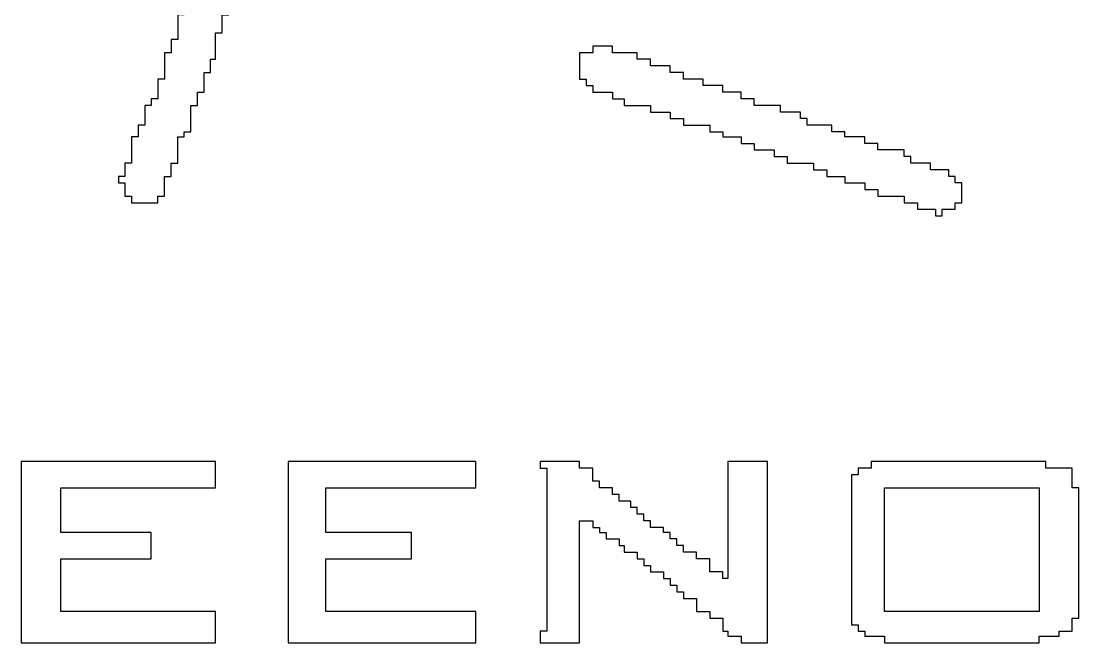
# Model space of a CAD drawing. Header units: millimetres. Extents: x -109 to -14.2, y -107.5 to -24.7.
# Drawn here: x -77.96 to -73.816, y -40.051 to -37.617 of the extents above; entities that cross this region are included whole.
import ezdxf

# ---------------------------------------------------------------- set-up
doc = ezdxf.new("R2010")
doc.units = ezdxf.units.MM
doc.header["$MEASUREMENT"] = 0
doc.layers.add('layer 1', color=7, linetype='Continuous')

msp = doc.modelspace()

# ---------------------------------------------------------------- linework, layer by layer
at = {"layer": 'layer 1', "color": 0}
for points, knots in [([(-76.9658, -36.856), (-76.9658, -36.856), (-76.9141, -36.856), (-76.9141, -36.856), (-76.9141, -36.856), (-76.9141, -36.856), (-76.9141, -36.9787), (-76.9141, -36.9787), (-76.9141, -36.9787), (-76.9141, -36.9787), (-76.94, -36.9787), (-76.94, -36.9787), (-76.94, -36.9787), (-76.94, -36.9787), (-76.94, -37.0561), (-76.94, -37.0561), (-76.94, -37.0561), (-76.94, -37.0561), (-76.9658, -37.0561), (-76.9658, -37.0561), (-76.9658, -37.0561), (-76.9658, -37.0561), (-76.9658, -37.1077), (-76.9658, -37.1077), (-76.9658, -37.1077), (-76.9658, -37.1077), (-76.9916, -37.1077), (-76.9916, -37.1077), (-76.9916, -37.1077), (-76.9916, -37.1077), (-76.9916, -37.1335), (-76.9916, -37.1335), (-76.9916, -37.1335), (-76.9916, -37.1335), (-76.9658, -37.1335), (-76.9658, -37.1335), (-76.9658, -37.1335), (-76.9658, -37.1335), (-76.9658, -37.1594), (-76.9658, -37.1594), (-76.9658, -37.1594), (-76.9658, -37.1594), (-76.9916, -37.1594), (-76.9916, -37.1594), (-76.9916, -37.1594), (-76.9916, -37.1594), (-76.9916, -37.1852), (-76.9916, -37.1852), (-76.9916, -37.1852), (-76.9916, -37.1852), (-77.0174, -37.1852), (-77.0174, -37.1852), (-77.0174, -37.1852), (-77.0174, -37.1852), (-77.0174, -37.282), (-77.0174, -37.282), (-77.0174, -37.282), (-77.0174, -37.282), (-77.0432, -37.282), (-77.0432, -37.282), (-77.0432, -37.282), (-77.0432, -37.282), (-77.0432, -37.3078), (-77.0432, -37.3078), (-77.0432, -37.3078), (-77.0432, -37.3078), (-77.069, -37.3078), (-77.069, -37.3078), (-77.069, -37.3078), (-77.069, -37.3078), (-77.069, -37.3852), (-77.069, -37.3852), (-77.069, -37.3852), (-77.069, -37.3852), (-77.0949, -37.3852), (-77.0949, -37.3852), (-77.0949, -37.3852), (-77.0949, -37.3852), (-77.0949, -37.4369), (-77.0949, -37.4369), (-77.0949, -37.4369), (-77.0949, -37.4369), (-77.1206, -37.4369), (-77.1206, -37.4369), (-77.1206, -37.4369), (-77.1206, -37.4369), (-77.1206, -37.5401), (-77.1206, -37.5401), (-77.1206, -37.5401), (-77.1206, -37.5401), (-77.1465, -37.5401), (-77.1465, -37.5401), (-77.1465, -37.5401), (-77.1465, -37.5401), (-77.1465, -37.5917), (-77.1465, -37.5917), (-77.1465, -37.5917), (-77.1465, -37.5917), (-77.1723, -37.5917), (-77.1723, -37.5917), (-77.1723, -37.5917), (-77.1723, -37.5917), (-77.1723, -37.6627), (-77.1723, -37.6627), (-77.1723, -37.6627), (-77.1723, -37.6627), (-77.1981, -37.6627), (-77.1981, -37.6627), (-77.1981, -37.6627), (-77.1981, -37.6627), (-77.1981, -37.766), (-77.1981, -37.766), (-77.1981, -37.766), (-77.1981, -37.766), (-77.2175, -37.766), (-77.2175, -37.766), (-77.2175, -37.766), (-77.2175, -37.766), (-77.2175, -37.8176), (-77.2175, -37.8176), (-77.2175, -37.8176), (-77.2175, -37.8176), (-77.2433, -37.8176), (-77.2433, -37.8176), (-77.2433, -37.8176), (-77.2433, -37.8176), (-77.2433, -37.8951), (-77.2433, -37.8951), (-77.2433, -37.8951), (-77.2433, -37.8951), (-77.2691, -37.8951), (-77.2691, -37.8951), (-77.2691, -37.8951), (-77.2691, -37.8951), (-77.2691, -37.9467), (-77.2691, -37.9467), (-77.2691, -37.9467), (-77.2691, -37.9467), (-77.2949, -37.9467), (-77.2949, -37.9467), (-77.2949, -37.9467), (-77.2949, -37.9467), (-77.2949, -38.05), (-77.2949, -38.05), (-77.2949, -38.05), (-77.2949, -38.05), (-77.3207, -38.05), (-77.3207, -38.05), (-77.3207, -38.05), (-77.3207, -38.05), (-77.3207, -38.0693), (-77.3207, -38.0693), (-77.3207, -38.0693), (-77.3207, -38.0693), (-77.3465, -38.0693), (-77.3465, -38.0693), (-77.3465, -38.0693), (-77.3465, -38.0693), (-77.3465, -38.1725), (-77.3465, -38.1725), (-77.3465, -38.1725), (-77.3465, -38.1725), (-77.3723, -38.1725), (-77.3723, -38.1725), (-77.3723, -38.1725), (-77.3723, -38.1725), (-77.3723, -38.2242), (-77.3723, -38.2242), (-77.3723, -38.2242), (-77.3723, -38.2242), (-77.3982, -38.2242), (-77.3982, -38.2242), (-77.3982, -38.2242), (-77.3982, -38.2242), (-77.3982, -38.3016), (-77.3982, -38.3016), (-77.3982, -38.3016), (-77.3982, -38.3016), (-77.424, -38.3016), (-77.424, -38.3016), (-77.424, -38.3016), (-77.424, -38.3016), (-77.424, -38.3274), (-77.424, -38.3274), (-77.424, -38.3274), (-77.424, -38.3274), (-77.5272, -38.3274), (-77.5272, -38.3274), (-77.5272, -38.3274), (-77.5272, -38.3274), (-77.5272, -38.3016), (-77.5272, -38.3016), (-77.5272, -38.3016), (-77.5272, -38.3016), (-77.553, -38.3016), (-77.553, -38.3016), (-77.553, -38.3016), (-77.553, -38.3016), (-77.553, -38.25), (-77.553, -38.25), (-77.553, -38.25), (-77.553, -38.25), (-77.5789, -38.25), (-77.5789, -38.25), (-77.5789, -38.25), (-77.5789, -38.25), (-77.5789, -38.2242), (-77.5789, -38.2242), (-77.5789, -38.2242), (-77.5789, -38.2242), (-77.553, -38.2242), (-77.553, -38.2242), (-77.553, -38.2242), (-77.553, -38.2242), (-77.553, -38.1725), (-77.553, -38.1725), (-77.553, -38.1725), (-77.553, -38.1725), (-77.5272, -38.1725), (-77.5272, -38.1725), (-77.5272, -38.1725), (-77.5272, -38.1725), (-77.5272, -38.0693), (-77.5272, -38.0693), (-77.5272, -38.0693), (-77.5272, -38.0693), (-77.5014, -38.0693), (-77.5014, -38.0693), (-77.5014, -38.0693), (-77.5014, -38.0693), (-77.5014, -38.0241), (-77.5014, -38.0241), (-77.5014, -38.0241), (-77.5014, -38.0241), (-77.4756, -38.0241), (-77.4756, -38.0241), (-77.4756, -38.0241), (-77.4756, -38.0241), (-77.4756, -37.9467), (-77.4756, -37.9467), (-77.4756, -37.9467), (-77.4756, -37.9467), (-77.4498, -37.9467), (-77.4498, -37.9467), (-77.4498, -37.9467), (-77.4498, -37.9467), (-77.4498, -37.9209), (-77.4498, -37.9209), (-77.4498, -37.9209), (-77.4498, -37.9209), (-77.424, -37.9209), (-77.424, -37.9209), (-77.424, -37.9209), (-77.424, -37.9209), (-77.424, -37.8434), (-77.424, -37.8434), (-77.424, -37.8434), (-77.424, -37.8434), (-77.3982, -37.8434), (-77.3982, -37.8434), (-77.3982, -37.8434), (-77.3982, -37.8434), (-77.3982, -37.7402), (-77.3982, -37.7402), (-77.3982, -37.7402), (-77.3982, -37.7402), (-77.3723, -37.7402), (-77.3723, -37.7402), (-77.3723, -37.7402), (-77.3723, -37.7402), (-77.3723, -37.6885), (-77.3723, -37.6885), (-77.3723, -37.6885), (-77.3723, -37.6885), (-77.3465, -37.6885), (-77.3465, -37.6885), (-77.3465, -37.6885), (-77.3465, -37.6885), (-77.3465, -37.5917), (-77.3465, -37.5917), (-77.3465, -37.5917), (-77.3465, -37.5917), (-77.3207, -37.5917), (-77.3207, -37.5917), (-77.3207, -37.5917), (-77.3207, -37.5917), (-77.3207, -37.5401), (-77.3207, -37.5401), (-77.3207, -37.5401), (-77.3207, -37.5401), (-77.2949, -37.5401), (-77.2949, -37.5401), (-77.2949, -37.5401), (-77.2949, -37.5401), (-77.2949, -37.4627), (-77.2949, -37.4627), (-77.2949, -37.4627), (-77.2949, -37.4627), (-77.2691, -37.4627), (-77.2691, -37.4627), (-77.2691, -37.4627), (-77.2691, -37.4627), (-77.2691, -37.4111), (-77.2691, -37.4111), (-77.2691, -37.4111), (-77.2691, -37.4111), (-77.2433, -37.4111), (-77.2433, -37.4111), (-77.2433, -37.4111), (-77.2433, -37.4111), (-77.2433, -37.3336), (-77.2433, -37.3336), (-77.2433, -37.3336), (-77.2433, -37.3336), (-77.2175, -37.3336), (-77.2175, -37.3336), (-77.2175, -37.3336), (-77.2175, -37.3336), (-77.2175, -37.282), (-77.2175, -37.282), (-77.2175, -37.282), (-77.2175, -37.282), (-77.1981, -37.282), (-77.1981, -37.282), (-77.1981, -37.282), (-77.1981, -37.282), (-77.1981, -37.1852), (-77.1981, -37.1852), (-77.1981, -37.1852), (-77.1981, -37.1852), (-77.1723, -37.1852), (-77.1723, -37.1852), (-77.1723, -37.1852), (-77.1723, -37.1852), (-77.1723, -37.1077), (-77.1723, -37.1077), (-77.1723, -37.1077), (-77.1723, -37.1077), (-77.1465, -37.1077), (-77.1465, -37.1077), (-77.1465, -37.1077), (-77.1465, -37.1077), (-77.1465, -37.0561), (-77.1465, -37.0561), (-77.1465, -37.0561), (-77.1465, -37.0561), (-77.1206, -37.0561), (-77.1206, -37.0561), (-77.1206, -37.0561), (-77.1206, -37.0561), (-77.1206, -36.9528), (-77.1206, -36.9528), (-77.1206, -36.9528), (-77.1206, -36.9528), (-77.0949, -36.9528), (-77.0949, -36.9528), (-77.0949, -36.9528), (-77.0949, -36.9528), (-77.0949, -36.927), (-77.0949, -36.927), (-77.0949, -36.927), (-77.0949, -36.927), (-77.069, -36.927), (-77.069, -36.927), (-77.069, -36.927), (-77.069, -36.927), (-77.069, -36.856), (-77.069, -36.856), (-77.069, -36.856), (-77.069, -36.856), (-77.0174, -36.856), (-77.0174, -36.856), (-77.0174, -36.856), (-77.0174, -36.856), (-77.0174, -36.8302), (-77.0174, -36.8302), (-77.0174, -36.8302), (-77.0174, -36.8302), (-76.9658, -36.8302), (-76.9658, -36.8302), (-76.9658, -36.8302), (-76.9658, -36.8302), (-76.9658, -36.856), (-76.9658, -36.856)], [0, 0, 0, 0, 0.010309, 0.010309, 0.010309, 0.010309, 0.020619, 0.020619, 0.020619, 0.020619, 0.030928, 0.030928, 0.030928, 0.030928, 0.041237, 0.041237, 0.041237, 0.041237, 0.051546, 0.051546, 0.051546, 0.051546, 0.061856, 0.061856, 0.061856, 0.061856, 0.072165, 0.072165, 0.072165, 0.072165, 0.082474, 0.082474, 0.082474, 0.082474, 0.092784, 0.092784, 0.092784, 0.092784, 0.103093, 0.103093, 0.103093, 0.103093, 0.113402, 0.113402, 0.113402, 0.113402, 0.123711, 0.123711, 0.123711, 0.123711, 0.134021, 0.134021, 0.134021, 0.134021, 0.14433, 0.14433, 0.14433, 0.14433, 0.154639, 0.154639, 0.154639, 0.154639, 0.164948, 0.164948, 0.164948, 0.164948, 0.175258, 0.175258, 0.175258, 0.175258, 0.185567, 0.185567, 0.185567, 0.185567, 0.195876, 0.195876, 0.195876, 0.195876, 0.206186, 0.206186, 0.206186, 0.206186, 0.216495, 0.216495, 0.216495, 0.216495, 0.226804, 0.226804, 0.226804, 0.226804, 0.237113, 0.237113, 0.237113, 0.237113, 0.247423, 0.247423, 0.247423, 0.247423, 0.257732, 0.257732, 0.257732, 0.257732, 0.268041, 0.268041, 0.268041, 0.268041, 0.278351, 0.278351, 0.278351, 0.278351, 0.28866, 0.28866, 0.28866, 0.28866, 0.298969, 0.298969, 0.298969, 0.298969, 0.309278, 0.309278, 0.309278, 0.309278, 0.319588, 0.319588, 0.319588, 0.319588, 0.329897, 0.329897, 0.329897, 0.329897, 0.340206, 0.340206, 0.340206, 0.340206, 0.350515, 0.350515, 0.350515, 0.350515, 0.360825, 0.360825, 0.360825, 0.360825, 0.371134, 0.371134, 0.371134, 0.371134, 0.381443, 0.381443, 0.381443, 0.381443, 0.391753, 0.391753, 0.391753, 0.391753, 0.402062, 0.402062, 0.402062, 0.402062, 0.412371, 0.412371, 0.412371, 0.412371, 0.42268, 0.42268, 0.42268, 0.42268, 0.43299, 0.43299, 0.43299, 0.43299, 0.443299, 0.443299, 0.443299, 0.443299, 0.453608, 0.453608, 0.453608, 0.453608, 0.463918, 0.463918, 0.463918, 0.463918, 0.474227, 0.474227, 0.474227, 0.474227, 0.484536, 0.484536, 0.484536, 0.484536, 0.494845, 0.494845, 0.494845, 0.494845, 0.505155, 0.505155, 0.505155, 0.505155, 0.515464, 0.515464, 0.515464, 0.515464, 0.525773, 0.525773, 0.525773, 0.525773, 0.536082, 0.536082, 0.536082, 0.536082, 0.546392, 0.546392, 0.546392, 0.546392, 0.556701, 0.556701, 0.556701, 0.556701, 0.56701, 0.56701, 0.56701, 0.56701, 0.57732, 0.57732, 0.57732, 0.57732, 0.587629, 0.587629, 0.587629, 0.587629, 0.597938, 0.597938, 0.597938, 0.597938, 0.608247, 0.608247, 0.608247, 0.608247, 0.618557, 0.618557, 0.618557, 0.618557, 0.628866, 0.628866, 0.628866, 0.628866, 0.639175, 0.639175, 0.639175, 0.639175, 0.649485, 0.649485, 0.649485, 0.649485, 0.659794, 0.659794, 0.659794, 0.659794, 0.670103, 0.670103, 0.670103, 0.670103, 0.680412, 0.680412, 0.680412, 0.680412, 0.690722, 0.690722, 0.690722, 0.690722, 0.701031, 0.701031, 0.701031, 0.701031, 0.71134, 0.71134, 0.71134, 0.71134, 0.721649, 0.721649, 0.721649, 0.721649, 0.731959, 0.731959, 0.731959, 0.731959, 0.742268, 0.742268, 0.742268, 0.742268, 0.752577, 0.752577, 0.752577, 0.752577, 0.762887, 0.762887, 0.762887, 0.762887, 0.773196, 0.773196, 0.773196, 0.773196, 0.783505, 0.783505, 0.783505, 0.783505, 0.793814, 0.793814, 0.793814, 0.793814, 0.804124, 0.804124, 0.804124, 0.804124, 0.814433, 0.814433, 0.814433, 0.814433, 0.824742, 0.824742, 0.824742, 0.824742, 0.835052, 0.835052, 0.835052, 0.835052, 0.845361, 0.845361, 0.845361, 0.845361, 0.85567, 0.85567, 0.85567, 0.85567, 0.865979, 0.865979, 0.865979, 0.865979, 0.876289, 0.876289, 0.876289, 0.876289, 0.886598, 0.886598, 0.886598, 0.886598, 0.896907, 0.896907, 0.896907, 0.896907, 0.907216, 0.907216, 0.907216, 0.907217, 0.917526, 0.917526, 0.917526, 0.917526, 0.927835, 0.927835, 0.927835, 0.927835, 0.938144, 0.938144, 0.938144, 0.938144, 0.948454, 0.948454, 0.948454, 0.948454, 0.958763, 0.958763, 0.958763, 0.958763, 0.969072, 0.969072, 0.969072, 0.969072, 0.979381, 0.979381, 0.979381, 0.979381, 1, 1, 1, 1]), ([(-75.6428, -37.7402), (-75.6428, -37.7402), (-75.546, -37.7402), (-75.546, -37.7402), (-75.546, -37.7402), (-75.546, -37.7402), (-75.546, -37.766), (-75.546, -37.766), (-75.546, -37.766), (-75.546, -37.766), (-75.4944, -37.766), (-75.4944, -37.766), (-75.4944, -37.766), (-75.4944, -37.766), (-75.4944, -37.7918), (-75.4944, -37.7918), (-75.4944, -37.7918), (-75.4944, -37.7918), (-75.4169, -37.7918), (-75.4169, -37.7918), (-75.4169, -37.7918), (-75.4169, -37.7918), (-75.4169, -37.8176), (-75.4169, -37.8176), (-75.4169, -37.8176), (-75.4169, -37.8176), (-75.3653, -37.8176), (-75.3653, -37.8176), (-75.3653, -37.8176), (-75.3653, -37.8176), (-75.3653, -37.8434), (-75.3653, -37.8434), (-75.3653, -37.8434), (-75.3653, -37.8434), (-75.2879, -37.8434), (-75.2879, -37.8434), (-75.2879, -37.8434), (-75.2879, -37.8434), (-75.2879, -37.8692), (-75.2879, -37.8692), (-75.2879, -37.8692), (-75.2879, -37.8692), (-75.2104, -37.8692), (-75.2104, -37.8692), (-75.2104, -37.8692), (-75.2104, -37.8692), (-75.2104, -37.8951), (-75.2104, -37.8951), (-75.2104, -37.8951), (-75.2104, -37.8951), (-75.1394, -37.8951), (-75.1394, -37.8951), (-75.1394, -37.8951), (-75.1394, -37.8951), (-75.1394, -37.9209), (-75.1394, -37.9209), (-75.1394, -37.9209), (-75.1394, -37.9209), (-75.0878, -37.9209), (-75.0878, -37.9209), (-75.0878, -37.9209), (-75.0878, -37.9209), (-75.0878, -37.9467), (-75.0878, -37.9467), (-75.0878, -37.9467), (-75.0878, -37.9467), (-74.9846, -37.9467), (-74.9846, -37.9467), (-74.9846, -37.9467), (-74.9846, -37.9467), (-74.9846, -37.9725), (-74.9846, -37.9725), (-74.9846, -37.9725), (-74.9846, -37.9725), (-74.9071, -37.9725), (-74.9071, -37.9725), (-74.9071, -37.9725), (-74.9071, -37.9725), (-74.9071, -37.9983), (-74.9071, -37.9983), (-74.9071, -37.9983), (-74.9071, -37.9983), (-74.8813, -37.9983), (-74.8813, -37.9983), (-74.8813, -37.9983), (-74.8813, -37.9983), (-74.8813, -38.0241), (-74.8813, -38.0241), (-74.8813, -38.0241), (-74.8813, -38.0241), (-74.7845, -38.0241), (-74.7845, -38.0241), (-74.7845, -38.0241), (-74.7845, -38.0241), (-74.7845, -38.05), (-74.7845, -38.05), (-74.7845, -38.05), (-74.7845, -38.05), (-74.7329, -38.05), (-74.7329, -38.05), (-74.7329, -38.05), (-74.7329, -38.05), (-74.7329, -38.0693), (-74.7329, -38.0693), (-74.7329, -38.0693), (-74.7329, -38.0693), (-74.6554, -38.0693), (-74.6554, -38.0693), (-74.6554, -38.0693), (-74.6554, -38.0693), (-74.6554, -38.0951), (-74.6554, -38.0951), (-74.6554, -38.0951), (-74.6554, -38.0951), (-74.6038, -38.0951), (-74.6038, -38.0951), (-74.6038, -38.0951), (-74.6038, -38.0951), (-74.6038, -38.1209), (-74.6038, -38.1209), (-74.6038, -38.1209), (-74.6038, -38.1209), (-74.5006, -38.1209), (-74.5006, -38.1209), (-74.5006, -38.1209), (-74.5006, -38.1209), (-74.5006, -38.1468), (-74.5006, -38.1468), (-74.5006, -38.1468), (-74.5006, -38.1468), (-74.4747, -38.1468), (-74.4747, -38.1468), (-74.4747, -38.1468), (-74.4747, -38.1468), (-74.4747, -38.1725), (-74.4747, -38.1725), (-74.4747, -38.1725), (-74.4747, -38.1725), (-74.3973, -38.1725), (-74.3973, -38.1725), (-74.3973, -38.1725), (-74.3973, -38.1725), (-74.3973, -38.1984), (-74.3973, -38.1984), (-74.3973, -38.1984), (-74.3973, -38.1984), (-74.3263, -38.1984), (-74.3263, -38.1984), (-74.3263, -38.1984), (-74.3263, -38.1984), (-74.3263, -38.2242), (-74.3263, -38.2242), (-74.3263, -38.2242), (-74.3263, -38.2242), (-74.3005, -38.2242), (-74.3005, -38.2242), (-74.3005, -38.2242), (-74.3005, -38.2242), (-74.3005, -38.25), (-74.3005, -38.25), (-74.3005, -38.25), (-74.3005, -38.25), (-74.2747, -38.25), (-74.2747, -38.25), (-74.2747, -38.25), (-74.2747, -38.25), (-74.2747, -38.3274), (-74.2747, -38.3274), (-74.2747, -38.3274), (-74.2747, -38.3274), (-74.3005, -38.3274), (-74.3005, -38.3274), (-74.3005, -38.3274), (-74.3005, -38.3274), (-74.3005, -38.3533), (-74.3005, -38.3533), (-74.3005, -38.3533), (-74.3005, -38.3533), (-74.3521, -38.3533), (-74.3521, -38.3533), (-74.3521, -38.3533), (-74.3521, -38.3533), (-74.3521, -38.3791), (-74.3521, -38.3791), (-74.3521, -38.3791), (-74.3521, -38.3791), (-74.3779, -38.3791), (-74.3779, -38.3791), (-74.3779, -38.3791), (-74.3779, -38.3791), (-74.3779, -38.3533), (-74.3779, -38.3533), (-74.3779, -38.3533), (-74.3779, -38.3533), (-74.4489, -38.3533), (-74.4489, -38.3533), (-74.4489, -38.3533), (-74.4489, -38.3533), (-74.4489, -38.3274), (-74.4489, -38.3274), (-74.4489, -38.3274), (-74.4489, -38.3274), (-74.5006, -38.3274), (-74.5006, -38.3274), (-74.5006, -38.3274), (-74.5006, -38.3274), (-74.5006, -38.3016), (-74.5006, -38.3016), (-74.5006, -38.3016), (-74.5006, -38.3016), (-74.6038, -38.3016), (-74.6038, -38.3016), (-74.6038, -38.3016), (-74.6038, -38.3016), (-74.6038, -38.2758), (-74.6038, -38.2758), (-74.6038, -38.2758), (-74.6038, -38.2758), (-74.6554, -38.2758), (-74.6554, -38.2758), (-74.6554, -38.2758), (-74.6554, -38.2758), (-74.6554, -38.25), (-74.6554, -38.25), (-74.6554, -38.25), (-74.6554, -38.25), (-74.7329, -38.25), (-74.7329, -38.25), (-74.7329, -38.25), (-74.7329, -38.25), (-74.7329, -38.2242), (-74.7329, -38.2242), (-74.7329, -38.2242), (-74.7329, -38.2242), (-74.8039, -38.2242), (-74.8039, -38.2242), (-74.8039, -38.2242), (-74.8039, -38.2242), (-74.8039, -38.1984), (-74.8039, -38.1984), (-74.8039, -38.1984), (-74.8039, -38.1984), (-74.8555, -38.1984), (-74.8555, -38.1984), (-74.8555, -38.1984), (-74.8555, -38.1984), (-74.8555, -38.1725), (-74.8555, -38.1725), (-74.8555, -38.1725), (-74.8555, -38.1725), (-74.9587, -38.1725), (-74.9587, -38.1725), (-74.9587, -38.1725), (-74.9587, -38.1725), (-74.9587, -38.1468), (-74.9587, -38.1468), (-74.9587, -38.1468), (-74.9587, -38.1468), (-75.0104, -38.1468), (-75.0104, -38.1468), (-75.0104, -38.1468), (-75.0104, -38.1468), (-75.0104, -38.1209), (-75.0104, -38.1209), (-75.0104, -38.1209), (-75.0104, -38.1209), (-75.0878, -38.1209), (-75.0878, -38.1209), (-75.0878, -38.1209), (-75.0878, -38.1209), (-75.0878, -38.0951), (-75.0878, -38.0951), (-75.0878, -38.0951), (-75.0878, -38.0951), (-75.1394, -38.0951), (-75.1394, -38.0951), (-75.1394, -38.0951), (-75.1394, -38.0951), (-75.1394, -38.0693), (-75.1394, -38.0693), (-75.1394, -38.0693), (-75.1394, -38.0693), (-75.2104, -38.0693), (-75.2104, -38.0693), (-75.2104, -38.0693), (-75.2104, -38.0693), (-75.2104, -38.05), (-75.2104, -38.05), (-75.2104, -38.05), (-75.2104, -38.05), (-75.262, -38.05), (-75.262, -38.05), (-75.262, -38.05), (-75.262, -38.05), (-75.262, -38.0241), (-75.262, -38.0241), (-75.262, -38.0241), (-75.262, -38.0241), (-75.3653, -38.0241), (-75.3653, -38.0241), (-75.3653, -38.0241), (-75.3653, -38.0241), (-75.3653, -37.9983), (-75.3653, -37.9983), (-75.3653, -37.9983), (-75.3653, -37.9983), (-75.4169, -37.9983), (-75.4169, -37.9983), (-75.4169, -37.9983), (-75.4169, -37.9983), (-75.4169, -37.9725), (-75.4169, -37.9725), (-75.4169, -37.9725), (-75.4169, -37.9725), (-75.4944, -37.9725), (-75.4944, -37.9725), (-75.4944, -37.9725), (-75.4944, -37.9725), (-75.4944, -37.9467), (-75.4944, -37.9467), (-75.4944, -37.9467), (-75.4944, -37.9467), (-75.5976, -37.9467), (-75.5976, -37.9467), (-75.5976, -37.9467), (-75.5976, -37.9467), (-75.5976, -37.9209), (-75.5976, -37.9209), (-75.5976, -37.9209), (-75.5976, -37.9209), (-75.6428, -37.9209), (-75.6428, -37.9209), (-75.6428, -37.9209), (-75.6428, -37.9209), (-75.6428, -37.8951), (-75.6428, -37.8951), (-75.6428, -37.8951), (-75.6428, -37.8951), (-75.7203, -37.8951), (-75.7203, -37.8951), (-75.7203, -37.8951), (-75.7203, -37.8951), (-75.7203, -37.8692), (-75.7203, -37.8692), (-75.7203, -37.8692), (-75.7203, -37.8692), (-75.7461, -37.8692), (-75.7461, -37.8692), (-75.7461, -37.8692), (-75.7461, -37.8692), (-75.7461, -37.8434), (-75.7461, -37.8434), (-75.7461, -37.8434), (-75.7461, -37.8434), (-75.7719, -37.8434), (-75.7719, -37.8434), (-75.7719, -37.8434), (-75.7719, -37.8434), (-75.7719, -37.7402), (-75.7719, -37.7402), (-75.7719, -37.7402), (-75.7719, -37.7402), (-75.7203, -37.7402), (-75.7203, -37.7402), (-75.7203, -37.7402), (-75.7203, -37.7402), (-75.7203, -37.7144), (-75.7203, -37.7144), (-75.7203, -37.7144), (-75.7203, -37.7144), (-75.6428, -37.7144), (-75.6428, -37.7144), (-75.6428, -37.7144), (-75.6428, -37.7144), (-75.6428, -37.7402), (-75.6428, -37.7402)], [0, 0, 0, 0, 0.010526, 0.010526, 0.010526, 0.010526, 0.021053, 0.021053, 0.021053, 0.021053, 0.031579, 0.031579, 0.031579, 0.031579, 0.042105, 0.042105, 0.042105, 0.042105, 0.052632, 0.052632, 0.052632, 0.052632, 0.063158, 0.063158, 0.063158, 0.063158, 0.073684, 0.073684, 0.073684, 0.073684, 0.084211, 0.084211, 0.084211, 0.084211, 0.094737, 0.094737, 0.094737, 0.094737, 0.105263, 0.105263, 0.105263, 0.105263, 0.115789, 0.115789, 0.115789, 0.115789, 0.126316, 0.126316, 0.126316, 0.126316, 0.136842, 0.136842, 0.136842, 0.136842, 0.147368, 0.147368, 0.147368, 0.147368, 0.157895, 0.157895, 0.157895, 0.157895, 0.168421, 0.168421, 0.168421, 0.168421, 0.178947, 0.178947, 0.178947, 0.178947, 0.189474, 0.189474, 0.189474, 0.189474, 0.2, 0.2, 0.2, 0.2, 0.210526, 0.210526, 0.210526, 0.210526, 0.221053, 0.221053, 0.221053, 0.221053, 0.231579, 0.231579, 0.231579, 0.231579, 0.242105, 0.242105, 0.242105, 0.242105, 0.252632, 0.252632, 0.252632, 0.252632, 0.263158, 0.263158, 0.263158, 0.263158, 0.273684, 0.273684, 0.273684, 0.273684, 0.284211, 0.284211, 0.284211, 0.284211, 0.294737, 0.294737, 0.294737, 0.294737, 0.305263, 0.305263, 0.305263, 0.305263, 0.315789, 0.315789, 0.315789, 0.315789, 0.326316, 0.326316, 0.326316, 0.326316, 0.336842, 0.336842, 0.336842, 0.336842, 0.347368, 0.347368, 0.347368, 0.347368, 0.357895, 0.357895, 0.357895, 0.357895, 0.368421, 0.368421, 0.368421, 0.368421, 0.378947, 0.378947, 0.378947, 0.378947, 0.389474, 0.389474, 0.389474, 0.389474, 0.4, 0.4, 0.4, 0.4, 0.410526, 0.410526, 0.410526, 0.410526, 0.421053, 0.421053, 0.421053, 0.421053, 0.431579, 0.431579, 0.431579, 0.431579, 0.442105, 0.442105, 0.442105, 0.442105, 0.452632, 0.452632, 0.452632, 0.452632, 0.463158, 0.463158, 0.463158, 0.463158, 0.473684, 0.473684, 0.473684, 0.473684, 0.484211, 0.484211, 0.484211, 0.484211, 0.494737, 0.494737, 0.494737, 0.494737, 0.505263, 0.505263, 0.505263, 0.505263, 0.515789, 0.515789, 0.515789, 0.515789, 0.526316, 0.526316, 0.526316, 0.526316, 0.536842, 0.536842, 0.536842, 0.536842, 0.547368, 0.547368, 0.547368, 0.547368, 0.557895, 0.557895, 0.557895, 0.557895, 0.568421, 0.568421, 0.568421, 0.568421, 0.578947, 0.578947, 0.578947, 0.578947, 0.589474, 0.589474, 0.589474, 0.589474, 0.6, 0.6, 0.6, 0.6, 0.610526, 0.610526, 0.610526, 0.610526, 0.621053, 0.621053, 0.621053, 0.621053, 0.631579, 0.631579, 0.631579, 0.631579, 0.642105, 0.642105, 0.642105, 0.642105, 0.652632, 0.652632, 0.652632, 0.652632, 0.663158, 0.663158, 0.663158, 0.663158, 0.673684, 0.673684, 0.673684, 0.673684, 0.684211, 0.684211, 0.684211, 0.684211, 0.694737, 0.694737, 0.694737, 0.694737, 0.705263, 0.705263, 0.705263, 0.705263, 0.715789, 0.715789, 0.715789, 0.715789, 0.726316, 0.726316, 0.726316, 0.726316, 0.736842, 0.736842, 0.736842, 0.736842, 0.747368, 0.747368, 0.747368, 0.747368, 0.757895, 0.757895, 0.757895, 0.757895, 0.768421, 0.768421, 0.768421, 0.768421, 0.778947, 0.778947, 0.778947, 0.778947, 0.789474, 0.789474, 0.789474, 0.789474, 0.8, 0.8, 0.8, 0.8, 0.810526, 0.810526, 0.810526, 0.810526, 0.821053, 0.821053, 0.821053, 0.821053, 0.831579, 0.831579, 0.831579, 0.831579, 0.842105, 0.842105, 0.842105, 0.842105, 0.852632, 0.852632, 0.852632, 0.852632, 0.863158, 0.863158, 0.863158, 0.863158, 0.873684, 0.873684, 0.873684, 0.873684, 0.884211, 0.884211, 0.884211, 0.884211, 0.894737, 0.894737, 0.894737, 0.894737, 0.905263, 0.905263, 0.905263, 0.905263, 0.915789, 0.915789, 0.915789, 0.915789, 0.926316, 0.926316, 0.926316, 0.926316, 0.936842, 0.936842, 0.936842, 0.936842, 0.947368, 0.947368, 0.947368, 0.947368, 0.957895, 0.957895, 0.957895, 0.957895, 0.968421, 0.968421, 0.968421, 0.968421, 0.978947, 0.978947, 0.978947, 0.978947, 1, 1, 1, 1]), ([(-77.1981, -39.3665), (-77.1981, -39.3665), (-77.1981, -39.4439), (-77.1981, -39.4439), (-77.1981, -39.4439), (-77.1981, -39.4439), (-77.8047, -39.4439), (-77.8047, -39.4439), (-77.8047, -39.4439), (-77.8047, -39.4439), (-77.8047, -39.4697), (-77.8047, -39.4697), (-77.8047, -39.4697), (-77.8047, -39.5127), (-77.8047, -39.5558), (-77.8047, -39.5988), (-77.8047, -39.5988), (-77.8047, -39.5988), (-77.8047, -39.6181), (-77.8047, -39.6181), (-77.8047, -39.6181), (-77.8047, -39.6181), (-77.4498, -39.6181), (-77.4498, -39.6181), (-77.4498, -39.6181), (-77.4498, -39.6181), (-77.4498, -39.7214), (-77.4498, -39.7214), (-77.4498, -39.7214), (-77.4498, -39.7214), (-77.8047, -39.7214), (-77.8047, -39.7214), (-77.8047, -39.7214), (-77.8047, -39.7214), (-77.8047, -39.7472), (-77.8047, -39.7472), (-77.8047, -39.7472), (-77.8047, -39.7988), (-77.8047, -39.8505), (-77.8047, -39.9021), (-77.8047, -39.9021), (-77.8047, -39.9021), (-77.8047, -39.9279), (-77.8047, -39.9279), (-77.8047, -39.9279), (-77.8047, -39.9279), (-77.1981, -39.9279), (-77.1981, -39.9279), (-77.1981, -39.9279), (-77.1981, -39.9279), (-77.1981, -40.0505), (-77.1981, -40.0505), (-77.1981, -40.0505), (-77.1981, -40.0505), (-77.9596, -40.0505), (-77.9596, -40.0505), (-77.9596, -40.0505), (-77.9596, -40.0505), (-77.9596, -40.0247), (-77.9596, -40.0247), (-77.9596, -40.0247), (-77.9596, -39.8053), (-77.9596, -39.5859), (-77.9596, -39.3665), (-77.9596, -39.3665), (-77.9596, -39.3665), (-77.9596, -39.3406), (-77.9596, -39.3406), (-77.9596, -39.3406), (-77.9596, -39.3406), (-77.1981, -39.3406), (-77.1981, -39.3406), (-77.1981, -39.3406), (-77.1981, -39.3406), (-77.1981, -39.3665), (-77.1981, -39.3665)], [0, 0, 0, 0, 0.05, 0.05, 0.05, 0.05, 0.1, 0.1, 0.1, 0.1, 0.15, 0.15, 0.15, 0.15, 0.2, 0.2, 0.2, 0.2, 0.25, 0.25, 0.25, 0.25, 0.3, 0.3, 0.3, 0.3, 0.35, 0.35, 0.35, 0.35, 0.4, 0.4, 0.4, 0.4, 0.45, 0.45, 0.45, 0.45, 0.5, 0.5, 0.5, 0.5, 0.55, 0.55, 0.55, 0.55, 0.6, 0.6, 0.6, 0.6, 0.65, 0.65, 0.65, 0.65, 0.7, 0.7, 0.7, 0.7, 0.75, 0.75, 0.75, 0.75, 0.8, 0.8, 0.8, 0.8, 0.85, 0.85, 0.85, 0.85, 0.9, 0.9, 0.9, 0.9, 1, 1, 1, 1]), ([(-76.1785, -39.3665), (-76.1785, -39.3665), (-76.1785, -39.4439), (-76.1785, -39.4439), (-76.1785, -39.4439), (-76.1785, -39.4439), (-76.7657, -39.4439), (-76.7657, -39.4439), (-76.7657, -39.4439), (-76.7657, -39.4439), (-76.7657, -39.4697), (-76.7657, -39.4697), (-76.7657, -39.4697), (-76.7657, -39.5127), (-76.7657, -39.5558), (-76.7657, -39.5988), (-76.7657, -39.5988), (-76.7657, -39.5988), (-76.7657, -39.6181), (-76.7657, -39.6181), (-76.7657, -39.6181), (-76.7657, -39.6181), (-76.4301, -39.6181), (-76.4301, -39.6181), (-76.4301, -39.6181), (-76.4301, -39.6181), (-76.4301, -39.7214), (-76.4301, -39.7214), (-76.4301, -39.7214), (-76.4301, -39.7214), (-76.7657, -39.7214), (-76.7657, -39.7214), (-76.7657, -39.7214), (-76.7657, -39.7214), (-76.7657, -39.7472), (-76.7657, -39.7472), (-76.7657, -39.7472), (-76.7657, -39.7988), (-76.7657, -39.8505), (-76.7657, -39.9021), (-76.7657, -39.9021), (-76.7657, -39.9021), (-76.7657, -39.9279), (-76.7657, -39.9279), (-76.7657, -39.9279), (-76.7657, -39.9279), (-76.1785, -39.9279), (-76.1785, -39.9279), (-76.1785, -39.9279), (-76.1785, -39.9279), (-76.1785, -40.0505), (-76.1785, -40.0505), (-76.1785, -40.0505), (-76.1785, -40.0505), (-76.9141, -40.0505), (-76.9141, -40.0505), (-76.9141, -40.0505), (-76.9141, -40.0505), (-76.9141, -40.0247), (-76.9141, -40.0247), (-76.9141, -40.0247), (-76.9141, -39.8053), (-76.9141, -39.5859), (-76.9141, -39.3665), (-76.9141, -39.3665), (-76.9141, -39.3665), (-76.9141, -39.3406), (-76.9141, -39.3406), (-76.9141, -39.3406), (-76.9141, -39.3406), (-76.1785, -39.3406), (-76.1785, -39.3406), (-76.1785, -39.3406), (-76.1785, -39.3406), (-76.1785, -39.3665), (-76.1785, -39.3665)], [0, 0, 0, 0, 0.05, 0.05, 0.05, 0.05, 0.1, 0.1, 0.1, 0.1, 0.15, 0.15, 0.15, 0.15, 0.2, 0.2, 0.2, 0.2, 0.25, 0.25, 0.25, 0.25, 0.3, 0.3, 0.3, 0.3, 0.35, 0.35, 0.35, 0.35, 0.4, 0.4, 0.4, 0.4, 0.45, 0.45, 0.45, 0.45, 0.5, 0.5, 0.5, 0.5, 0.55, 0.55, 0.55, 0.55, 0.6, 0.6, 0.6, 0.6, 0.65, 0.65, 0.65, 0.65, 0.7, 0.7, 0.7, 0.7, 0.75, 0.75, 0.75, 0.75, 0.8, 0.8, 0.8, 0.8, 0.85, 0.85, 0.85, 0.85, 0.9, 0.9, 0.9, 0.9, 1, 1, 1, 1]), ([(-75.0362, -39.3665), (-75.0362, -39.3665), (-75.0362, -39.3923), (-75.0362, -39.3923), (-75.0362, -39.3923), (-75.0362, -39.6031), (-75.0362, -39.8139), (-75.0362, -40.0247), (-75.0362, -40.0247), (-75.0362, -40.0247), (-75.0362, -40.0505), (-75.0362, -40.0505), (-75.0362, -40.0505), (-75.0362, -40.0505), (-75.1394, -40.0505), (-75.1394, -40.0505), (-75.1394, -40.0505), (-75.1394, -40.0505), (-75.1394, -40.0247), (-75.1394, -40.0247), (-75.1394, -40.0247), (-75.1394, -40.0247), (-75.1911, -40.0247), (-75.1911, -40.0247), (-75.1911, -40.0247), (-75.1911, -40.0247), (-75.1911, -40.0054), (-75.1911, -40.0054), (-75.1911, -40.0054), (-75.1911, -40.0054), (-75.2104, -40.0054), (-75.2104, -40.0054), (-75.2104, -40.0054), (-75.2104, -40.0054), (-75.2104, -39.9537), (-75.2104, -39.9537), (-75.2104, -39.9537), (-75.2104, -39.9537), (-75.262, -39.9537), (-75.262, -39.9537), (-75.262, -39.9537), (-75.262, -39.9537), (-75.262, -39.9279), (-75.262, -39.9279), (-75.262, -39.9279), (-75.262, -39.9279), (-75.3137, -39.9279), (-75.3137, -39.9279), (-75.3137, -39.9279), (-75.3137, -39.9279), (-75.3137, -39.8763), (-75.3137, -39.8763), (-75.3137, -39.8763), (-75.3137, -39.8763), (-75.3653, -39.8763), (-75.3653, -39.8763), (-75.3653, -39.8763), (-75.3653, -39.8763), (-75.3653, -39.8505), (-75.3653, -39.8505), (-75.3653, -39.8505), (-75.3653, -39.8505), (-75.3911, -39.8505), (-75.3911, -39.8505), (-75.3911, -39.8505), (-75.3911, -39.8505), (-75.3911, -39.8247), (-75.3911, -39.8247), (-75.3911, -39.8247), (-75.3911, -39.8247), (-75.4169, -39.8247), (-75.4169, -39.8247), (-75.4169, -39.8247), (-75.4169, -39.8247), (-75.4169, -39.7988), (-75.4169, -39.7988), (-75.4169, -39.7988), (-75.4169, -39.7988), (-75.4428, -39.7988), (-75.4428, -39.7988), (-75.4428, -39.7988), (-75.4428, -39.7988), (-75.4428, -39.773), (-75.4428, -39.773), (-75.4428, -39.773), (-75.4428, -39.773), (-75.4944, -39.773), (-75.4944, -39.773), (-75.4944, -39.773), (-75.4944, -39.773), (-75.4944, -39.7472), (-75.4944, -39.7472), (-75.4944, -39.7472), (-75.4944, -39.7472), (-75.5202, -39.7472), (-75.5202, -39.7472), (-75.5202, -39.7472), (-75.5202, -39.7472), (-75.5202, -39.7214), (-75.5202, -39.7214), (-75.5202, -39.7214), (-75.5202, -39.7214), (-75.546, -39.7214), (-75.546, -39.7214), (-75.546, -39.7214), (-75.546, -39.7214), (-75.546, -39.6956), (-75.546, -39.6956), (-75.546, -39.6956), (-75.546, -39.6956), (-75.5976, -39.6956), (-75.5976, -39.6956), (-75.5976, -39.6956), (-75.5976, -39.6956), (-75.5976, -39.6698), (-75.5976, -39.6698), (-75.5976, -39.6698), (-75.5976, -39.6698), (-75.617, -39.6698), (-75.617, -39.6698), (-75.617, -39.6698), (-75.617, -39.6698), (-75.617, -39.6439), (-75.617, -39.6439), (-75.617, -39.6439), (-75.617, -39.6439), (-75.6686, -39.6439), (-75.6686, -39.6439), (-75.6686, -39.6439), (-75.6686, -39.6439), (-75.6686, -39.6181), (-75.6686, -39.6181), (-75.6686, -39.6181), (-75.6686, -39.6181), (-75.6944, -39.6181), (-75.6944, -39.6181), (-75.6944, -39.6181), (-75.6944, -39.6181), (-75.6944, -39.5988), (-75.6944, -39.5988), (-75.6944, -39.5988), (-75.6944, -39.5988), (-75.7203, -39.5988), (-75.7203, -39.5988), (-75.7203, -39.5988), (-75.7203, -39.5988), (-75.7203, -39.573), (-75.7203, -39.573), (-75.7203, -39.573), (-75.7203, -39.573), (-75.7719, -39.573), (-75.7719, -39.573), (-75.7719, -39.573), (-75.7719, -39.573), (-75.7719, -39.5988), (-75.7719, -39.5988), (-75.7719, -39.5988), (-75.7719, -39.7407), (-75.7719, -39.8827), (-75.7719, -40.0247), (-75.7719, -40.0247), (-75.7719, -40.0247), (-75.7719, -40.0505), (-75.7719, -40.0505), (-75.7719, -40.0505), (-75.7719, -40.0505), (-75.9268, -40.0505), (-75.9268, -40.0505), (-75.9268, -40.0505), (-75.9268, -40.0505), (-75.9268, -40.0054), (-75.9268, -40.0054), (-75.9268, -40.0054), (-75.9268, -40.0054), (-75.9009, -40.0054), (-75.9009, -40.0054), (-75.9009, -40.0054), (-75.9009, -40.0054), (-75.9009, -39.9795), (-75.9009, -39.9795), (-75.9009, -39.9795), (-75.9009, -39.7838), (-75.9009, -39.588), (-75.9009, -39.3923), (-75.9009, -39.3923), (-75.9009, -39.3923), (-75.9009, -39.3665), (-75.9009, -39.3665), (-75.9009, -39.3665), (-75.9009, -39.3665), (-75.9268, -39.3665), (-75.9268, -39.3665), (-75.9268, -39.3665), (-75.9268, -39.3665), (-75.9268, -39.3406), (-75.9268, -39.3406), (-75.9268, -39.3406), (-75.9268, -39.3406), (-75.7719, -39.3406), (-75.7719, -39.3406), (-75.7719, -39.3406), (-75.7719, -39.3406), (-75.7719, -39.3665), (-75.7719, -39.3665), (-75.7719, -39.3665), (-75.7719, -39.3665), (-75.7203, -39.3665), (-75.7203, -39.3665), (-75.7203, -39.3665), (-75.7203, -39.3665), (-75.7203, -39.4181), (-75.7203, -39.4181), (-75.7203, -39.4181), (-75.7203, -39.4181), (-75.6944, -39.4181), (-75.6944, -39.4181), (-75.6944, -39.4181), (-75.6944, -39.4181), (-75.6944, -39.4439), (-75.6944, -39.4439), (-75.6944, -39.4439), (-75.6944, -39.4439), (-75.6428, -39.4439), (-75.6428, -39.4439), (-75.6428, -39.4439), (-75.6428, -39.4439), (-75.6428, -39.4697), (-75.6428, -39.4697), (-75.6428, -39.4697), (-75.6428, -39.4697), (-75.617, -39.4697), (-75.617, -39.4697), (-75.617, -39.4697), (-75.617, -39.4697), (-75.617, -39.4955), (-75.617, -39.4955), (-75.617, -39.4955), (-75.617, -39.4955), (-75.5718, -39.4955), (-75.5718, -39.4955), (-75.5718, -39.4955), (-75.5718, -39.4955), (-75.5718, -39.5213), (-75.5718, -39.5213), (-75.5718, -39.5213), (-75.5718, -39.5213), (-75.546, -39.5213), (-75.546, -39.5213), (-75.546, -39.5213), (-75.546, -39.5213), (-75.546, -39.5471), (-75.546, -39.5471), (-75.546, -39.5471), (-75.546, -39.5471), (-75.5202, -39.5471), (-75.5202, -39.5471), (-75.5202, -39.5471), (-75.5202, -39.5471), (-75.5202, -39.573), (-75.5202, -39.573), (-75.5202, -39.573), (-75.5202, -39.573), (-75.4944, -39.573), (-75.4944, -39.573), (-75.4944, -39.573), (-75.4944, -39.573), (-75.4944, -39.5988), (-75.4944, -39.5988), (-75.4944, -39.5988), (-75.4944, -39.5988), (-75.4428, -39.5988), (-75.4428, -39.5988), (-75.4428, -39.5988), (-75.4428, -39.5988), (-75.4428, -39.6181), (-75.4428, -39.6181), (-75.4428, -39.6181), (-75.4428, -39.6181), (-75.4169, -39.6181), (-75.4169, -39.6181), (-75.4169, -39.6181), (-75.4169, -39.6181), (-75.4169, -39.6439), (-75.4169, -39.6439), (-75.4169, -39.6439), (-75.4169, -39.6439), (-75.3911, -39.6439), (-75.3911, -39.6439), (-75.3911, -39.6439), (-75.3911, -39.6439), (-75.3911, -39.6698), (-75.3911, -39.6698), (-75.3911, -39.6698), (-75.3911, -39.6698), (-75.3653, -39.6698), (-75.3653, -39.6698), (-75.3653, -39.6698), (-75.3653, -39.6698), (-75.3653, -39.6956), (-75.3653, -39.6956), (-75.3653, -39.6956), (-75.3653, -39.6956), (-75.3137, -39.6956), (-75.3137, -39.6956), (-75.3137, -39.6956), (-75.3137, -39.6956), (-75.3137, -39.7214), (-75.3137, -39.7214), (-75.3137, -39.7214), (-75.3137, -39.7214), (-75.262, -39.7214), (-75.262, -39.7214), (-75.262, -39.7214), (-75.262, -39.7214), (-75.262, -39.773), (-75.262, -39.773), (-75.262, -39.773), (-75.262, -39.773), (-75.2104, -39.773), (-75.2104, -39.773), (-75.2104, -39.773), (-75.2104, -39.773), (-75.2104, -39.7988), (-75.2104, -39.7988), (-75.2104, -39.7988), (-75.2104, -39.7988), (-75.1911, -39.7988), (-75.1911, -39.7988), (-75.1911, -39.7988), (-75.1911, -39.7988), (-75.1911, -39.773), (-75.1911, -39.773), (-75.1911, -39.773), (-75.1911, -39.6375), (-75.1911, -39.502), (-75.1911, -39.3665), (-75.1911, -39.3665), (-75.1911, -39.3665), (-75.1911, -39.3406), (-75.1911, -39.3406), (-75.1911, -39.3406), (-75.1911, -39.3406), (-75.0362, -39.3406), (-75.0362, -39.3406), (-75.0362, -39.3406), (-75.0362, -39.3406), (-75.0362, -39.3665), (-75.0362, -39.3665)], [0, 0, 0, 0, 0.011364, 0.011364, 0.011364, 0.011364, 0.022727, 0.022727, 0.022727, 0.022727, 0.034091, 0.034091, 0.034091, 0.034091, 0.045455, 0.045455, 0.045455, 0.045455, 0.056818, 0.056818, 0.056818, 0.056818, 0.068182, 0.068182, 0.068182, 0.068182, 0.079545, 0.079545, 0.079545, 0.079545, 0.090909, 0.090909, 0.090909, 0.090909, 0.102273, 0.102273, 0.102273, 0.102273, 0.113636, 0.113636, 0.113636, 0.113636, 0.125, 0.125, 0.125, 0.125, 0.136364, 0.136364, 0.136364, 0.136364, 0.147727, 0.147727, 0.147727, 0.147727, 0.159091, 0.159091, 0.159091, 0.159091, 0.170455, 0.170455, 0.170455, 0.170455, 0.181818, 0.181818, 0.181818, 0.181818, 0.193182, 0.193182, 0.193182, 0.193182, 0.204545, 0.204545, 0.204545, 0.204545, 0.215909, 0.215909, 0.215909, 0.215909, 0.227273, 0.227273, 0.227273, 0.227273, 0.238636, 0.238636, 0.238636, 0.238636, 0.25, 0.25, 0.25, 0.25, 0.261364, 0.261364, 0.261364, 0.261364, 0.272727, 0.272727, 0.272727, 0.272727, 0.284091, 0.284091, 0.284091, 0.284091, 0.295455, 0.295455, 0.295455, 0.295455, 0.306818, 0.306818, 0.306818, 0.306818, 0.318182, 0.318182, 0.318182, 0.318182, 0.329545, 0.329545, 0.329545, 0.329545, 0.340909, 0.340909, 0.340909, 0.340909, 0.352273, 0.352273, 0.352273, 0.352273, 0.363636, 0.363636, 0.363636, 0.363636, 0.375, 0.375, 0.375, 0.375, 0.386364, 0.386364, 0.386364, 0.386364, 0.397727, 0.397727, 0.397727, 0.397727, 0.409091, 0.409091, 0.409091, 0.409091, 0.420455, 0.420455, 0.420455, 0.420455, 0.431818, 0.431818, 0.431818, 0.431818, 0.443182, 0.443182, 0.443182, 0.443182, 0.454545, 0.454545, 0.454545, 0.454545, 0.465909, 0.465909, 0.465909, 0.465909, 0.477273, 0.477273, 0.477273, 0.477273, 0.488636, 0.488636, 0.488636, 0.488636, 0.5, 0.5, 0.5, 0.5, 0.511364, 0.511364, 0.511364, 0.511364, 0.522727, 0.522727, 0.522727, 0.522727, 0.534091, 0.534091, 0.534091, 0.534091, 0.545455, 0.545455, 0.545455, 0.545455, 0.556818, 0.556818, 0.556818, 0.556818, 0.568182, 0.568182, 0.568182, 0.568182, 0.579545, 0.579545, 0.579545, 0.579545, 0.590909, 0.590909, 0.590909, 0.590909, 0.602273, 0.602273, 0.602273, 0.602273, 0.613636, 0.613636, 0.613636, 0.613636, 0.625, 0.625, 0.625, 0.625, 0.636364, 0.636364, 0.636364, 0.636364, 0.647727, 0.647727, 0.647727, 0.647727, 0.659091, 0.659091, 0.659091, 0.659091, 0.670455, 0.670455, 0.670455, 0.670455, 0.681818, 0.681818, 0.681818, 0.681818, 0.693182, 0.693182, 0.693182, 0.693182, 0.704545, 0.704545, 0.704545, 0.704545, 0.715909, 0.715909, 0.715909, 0.715909, 0.727273, 0.727273, 0.727273, 0.727273, 0.738636, 0.738636, 0.738636, 0.738636, 0.75, 0.75, 0.75, 0.75, 0.761364, 0.761364, 0.761364, 0.761364, 0.772727, 0.772727, 0.772727, 0.772727, 0.784091, 0.784091, 0.784091, 0.784091, 0.795455, 0.795455, 0.795455, 0.795455, 0.806818, 0.806818, 0.806818, 0.806818, 0.818182, 0.818182, 0.818182, 0.818182, 0.829545, 0.829545, 0.829545, 0.829545, 0.840909, 0.840909, 0.840909, 0.840909, 0.852273, 0.852273, 0.852273, 0.852273, 0.863636, 0.863636, 0.863636, 0.863636, 0.875, 0.875, 0.875, 0.875, 0.886364, 0.886364, 0.886364, 0.886364, 0.897727, 0.897727, 0.897727, 0.897727, 0.909091, 0.909091, 0.909091, 0.909091, 0.920455, 0.920455, 0.920455, 0.920455, 0.931818, 0.931818, 0.931818, 0.931818, 0.943182, 0.943182, 0.943182, 0.943182, 0.954545, 0.954545, 0.954545, 0.954545, 0.965909, 0.965909, 0.965909, 0.965909, 0.977273, 0.977273, 0.977273, 0.977273, 1, 1, 1, 1]), ([(-73.9455, -39.3665), (-73.9455, -39.3665), (-73.8423, -39.3665), (-73.8423, -39.3665), (-73.8423, -39.3665), (-73.8423, -39.3665), (-73.8423, -39.4439), (-73.8423, -39.4439), (-73.8423, -39.4439), (-73.8423, -39.4439), (-73.8165, -39.4439), (-73.8165, -39.4439), (-73.8165, -39.4439), (-73.8165, -39.4439), (-73.8165, -39.4697), (-73.8165, -39.4697), (-73.8165, -39.4697), (-73.8165, -39.6224), (-73.8165, -39.7752), (-73.8165, -39.9279), (-73.8165, -39.9279), (-73.8165, -39.9279), (-73.8165, -39.9537), (-73.8165, -39.9537), (-73.8165, -39.9537), (-73.8165, -39.9537), (-73.8423, -39.9537), (-73.8423, -39.9537), (-73.8423, -39.9537), (-73.8423, -39.9537), (-73.8423, -40.0054), (-73.8423, -40.0054), (-73.8423, -40.0054), (-73.8423, -40.0054), (-73.8939, -40.0054), (-73.8939, -40.0054), (-73.8939, -40.0054), (-73.8939, -40.0054), (-73.8939, -40.0247), (-73.8939, -40.0247), (-73.8939, -40.0247), (-73.8939, -40.0247), (-73.9714, -40.0247), (-73.9714, -40.0247), (-73.9714, -40.0247), (-73.9714, -40.0247), (-73.9714, -40.0505), (-73.9714, -40.0505), (-73.9714, -40.0505), (-73.9714, -40.0505), (-74.578, -40.0505), (-74.578, -40.0505), (-74.578, -40.0505), (-74.578, -40.0505), (-74.578, -40.0247), (-74.578, -40.0247), (-74.578, -40.0247), (-74.578, -40.0247), (-74.6554, -40.0247), (-74.6554, -40.0247), (-74.6554, -40.0247), (-74.6554, -40.0247), (-74.6554, -40.0054), (-74.6554, -40.0054), (-74.6554, -40.0054), (-74.6554, -40.0054), (-74.6812, -40.0054), (-74.6812, -40.0054), (-74.6812, -40.0054), (-74.6812, -40.0054), (-74.6812, -39.9795), (-74.6812, -39.9795), (-74.6812, -39.9795), (-74.6812, -39.9795), (-74.7071, -39.9795), (-74.7071, -39.9795), (-74.7071, -39.9795), (-74.7071, -39.9795), (-74.7071, -39.9537), (-74.7071, -39.9537), (-74.7071, -39.9537), (-74.7071, -39.7752), (-74.7071, -39.5966), (-74.7071, -39.4181), (-74.7071, -39.4181), (-74.7071, -39.4181), (-74.7071, -39.3923), (-74.7071, -39.3923), (-74.7071, -39.3923), (-74.7071, -39.3923), (-74.6812, -39.3923), (-74.6812, -39.3923), (-74.6812, -39.3923), (-74.6812, -39.3923), (-74.6812, -39.3665), (-74.6812, -39.3665), (-74.6812, -39.3665), (-74.6812, -39.3665), (-74.6296, -39.3665), (-74.6296, -39.3665), (-74.6296, -39.3665), (-74.6296, -39.3665), (-74.6296, -39.3406), (-74.6296, -39.3406), (-74.6296, -39.3406), (-74.6296, -39.3406), (-73.9455, -39.3406), (-73.9455, -39.3406), (-73.9455, -39.3406), (-73.9455, -39.3406), (-73.9455, -39.3665), (-73.9455, -39.3665)], [0, 0, 0, 0, 0.034483, 0.034483, 0.034483, 0.034483, 0.068966, 0.068966, 0.068966, 0.068966, 0.103448, 0.103448, 0.103448, 0.103448, 0.137931, 0.137931, 0.137931, 0.137931, 0.172414, 0.172414, 0.172414, 0.172414, 0.206897, 0.206897, 0.206897, 0.206897, 0.241379, 0.241379, 0.241379, 0.241379, 0.275862, 0.275862, 0.275862, 0.275862, 0.310345, 0.310345, 0.310345, 0.310345, 0.344828, 0.344828, 0.344828, 0.344828, 0.37931, 0.37931, 0.37931, 0.37931, 0.413793, 0.413793, 0.413793, 0.413793, 0.448276, 0.448276, 0.448276, 0.448276, 0.482759, 0.482759, 0.482759, 0.482759, 0.517241, 0.517241, 0.517241, 0.517241, 0.551724, 0.551724, 0.551724, 0.551724, 0.586207, 0.586207, 0.586207, 0.586207, 0.62069, 0.62069, 0.62069, 0.62069, 0.655172, 0.655172, 0.655172, 0.655172, 0.689655, 0.689655, 0.689655, 0.689655, 0.724138, 0.724138, 0.724138, 0.724138, 0.758621, 0.758621, 0.758621, 0.758621, 0.793103, 0.793103, 0.793103, 0.793103, 0.827586, 0.827586, 0.827586, 0.827586, 0.862069, 0.862069, 0.862069, 0.862069, 0.896552, 0.896552, 0.896552, 0.896552, 0.931034, 0.931034, 0.931034, 0.931034, 1, 1, 1, 1]), ([(-73.9714, -39.4439), (-73.9714, -39.4439), (-74.578, -39.4439), (-74.578, -39.4439), (-74.578, -39.4439), (-74.578, -39.4439), (-74.578, -39.4697), (-74.578, -39.4697), (-74.578, -39.4697), (-74.578, -39.6139), (-74.578, -39.758), (-74.578, -39.9021), (-74.578, -39.9021), (-74.578, -39.9021), (-74.578, -39.9279), (-74.578, -39.9279), (-74.578, -39.9279), (-74.578, -39.9279), (-73.9714, -39.9279), (-73.9714, -39.9279), (-73.9714, -39.9279), (-73.9714, -39.9279), (-73.9714, -39.9021), (-73.9714, -39.9021), (-73.9714, -39.9021), (-73.9714, -39.7666), (-73.9714, -39.631), (-73.9714, -39.4955), (-73.9714, -39.4955), (-73.9714, -39.4955), (-73.9714, -39.4697), (-73.9714, -39.4697), (-73.9714, -39.4697), (-73.9714, -39.4697), (-73.9714, -39.4439), (-73.9714, -39.4439)], [0, 0, 0, 0, 0.1, 0.1, 0.1, 0.1, 0.2, 0.2, 0.2, 0.2, 0.3, 0.3, 0.3, 0.3, 0.4, 0.4, 0.4, 0.4, 0.5, 0.5, 0.5, 0.5, 0.6, 0.6, 0.6, 0.6, 0.7, 0.7, 0.7, 0.7, 0.8, 0.8, 0.8, 0.8, 1, 1, 1, 1])]:
    msp.add_open_spline(points, degree=3, knots=knots, dxfattribs=at)

doc.saveas('drawing.dxf')
